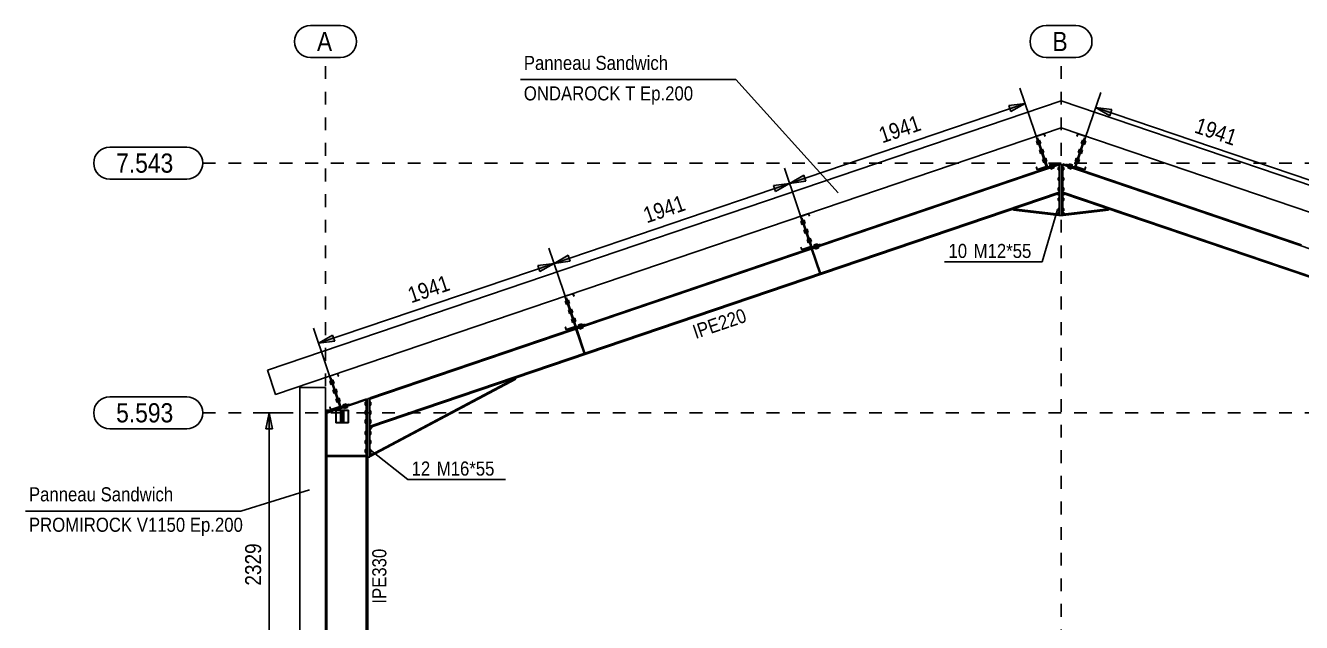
# Model space of a CAD drawing. Header units: metres. Extents: x -101133.8 to -101066.7, y -24899.3 to -24824.7.
# Drawn here: x -101114.17 to -101104.22, y -24892.76 to -24888.1 of the extents above; entities that cross this region are included whole.
import ezdxf

# ---------------------------------------------------------------- set-up
doc = ezdxf.new("R2010")
doc.units = ezdxf.units.M
doc.header["$LTSCALE"] = 0.2
doc.linetypes.add('XKITLINE00', pattern=[0])
doc.linetypes.add('XKITLINE03', pattern=[6, 3, -1, 1, -1])
doc.layers.add('-XREF-ARCHITECTE MARS 2025', color=8, linetype='Continuous')
doc.styles.add('Arial', font='arial.ttf')

# ---------------------------------------------------------------- blocks, each defined once
blk = doc.blocks.new('zw$F8D2')
at = {"color": 1, "linetype": 'XKITLINE00'}
for p, q in [((-6668.2, 9269.2), (-6434.7, 9269.2)), ((-6668.2, 9269.2), (-6434.7, 9269.2)), ((-928.2, 9269.2), (-694.7, 9269.2)), ((-928.2, 9269.2), (-694.7, 9269.2)), ((-6668.2, 9019.2), (-6434.7, 9019.2)), ((-6668.2, 9019.2), (-6434.7, 9019.2)), ((-928.2, 9019.2), (-694.7, 9019.2)), ((-928.2, 9019.2), (-694.7, 9019.2)), ((-940.4, 8214.2), (-1132.2, 8778.9)), ((-682.6, 8214.2), (-501.5, 8747.2)), ((-2930, 8036.1), (-1092, 8660.5)), ((-1218.4, 8644), (-1092, 8660.5)), ((-1202.3, 8596.7), (-1218.4, 8644)), ((-1202.3, 8596.7), (-1092, 8660.5)), ((-541.7, 8628.8), (1296.3, 8004.4)), ((-415.3, 8612.3), (-541.7, 8628.8)), ((-431.4, 8564.9), (-541.7, 8628.8)), ((-415.3, 8612.3), (-431.4, 8564.9)), ((-8235.2, 8319.6), (-7634.6, 8319.6)), ((-8235.2, 8069.6), (-7634.6, 8069.6)), ((-2778.4, 7589.8), (-2970.2, 8154.5)), ((-2778.4, 7589.8), (-2970.2, 8154.5)), ((-2819.7, 8100), (-2930, 8036.1)), ((-2819.7, 8100), (-2803.6, 8052.7)), ((-4768, 7411.7), (-2930, 8036.1)), ((-3056.4, 8019.6), (-2930, 8036.1)), ((-3040.3, 7972.2), (-3056.4, 8019.6)), ((-3040.3, 7972.2), (-2930, 8036.1)), ((-2803.6, 8052.7), (-2930, 8036.1)), ((-839, 7831), (-957.8, 7423.7)), ((-4616.4, 6965.4), (-4808.3, 7530.1)), ((-4616.4, 6965.4), (-4808.3, 7530.1)), ((-4657.7, 7475.6), (-4768, 7411.7)), ((-4657.7, 7475.6), (-4641.6, 7428.2)), ((-6606.1, 6787.3), (-4768, 7411.7)), ((-4894.4, 7395.2), (-4768, 7411.7)), ((-4878.4, 7347.8), (-4894.4, 7395.2)), ((-4878.4, 7347.8), (-4768, 7411.7)), ((-4641.6, 7428.2), (-4768, 7411.7)), ((-1719.6, 7423.7), (-957.8, 7423.7)), ((-6454.4, 6341), (-6646.3, 6905.7)), ((-6495.7, 6851.2), (-6606.1, 6787.3)), ((-6479.7, 6803.8), (-6606.1, 6787.3)), ((-6495.7, 6851.2), (-6479.7, 6803.8)), ((-8235.2, 6369.6), (-7634.6, 6369.6)), ((-6803.7, 6244.6), (-7116.2, 6244.6)), ((-7016.2, 6119.6), (-6991.2, 6244.6)), ((-6991.2, 3915.6), (-6991.2, 6244.6)), ((-6966.2, 6119.6), (-6991.2, 6244.6)), ((-8235.2, 6119.6), (-7634.6, 6119.6)), ((-6966.2, 6119.6), (-7016.2, 6119.6)), ((-6192.2, 5946.9), (-5909.5, 5724.3)), ((-5909.5, 5724.3), (-5147.7, 5724.3))]:
    blk.add_line(p, q, dxfattribs=at)
at = {"color": 1, "linetype": 'XKITLINE03'}
for p, q in [((-6551.5, -1148.4), (-6551.5, 9019.2)), ((-6551.5, -1148.4), (-6551.5, 9019.2)), ((-811.5, -1148.4), (-811.5, 9019.2)), ((-811.5, -1148.4), (-811.5, 9019.2)), ((-7509.6, 8194.6), (7432.3, 8194.6)), ((-7509.6, 6244.6), (7432.3, 6244.6))]:
    blk.add_line(p, q, dxfattribs=at)
at = {"color": 1, "ltscale": 50}
for p, q in [((-3349, 8846.4), (-5030.4, 8846.4)), ((-2549.3, 7962.9), (-3349, 8846.4)), ((-6677.3, 5642.3), (-7211.1, 5477.6)), ((-7211.1, 5477.6), (-8892.5, 5477.6))]:
    blk.add_line(p, q, dxfattribs=at)
at = {"color": 4, "linetype": 'XKITLINE00'}
for p, q in [((-943, 8425.6), (-1006.4, 8404)), ((-1006.4, 8404), (-926.2, 8167.8)), ((-943.9, 8423.7), (-1004.5, 8403.1)), ((-1004.5, 8403.1), (-924.3, 8166.8)), ((-943.9, 8423.7), (-937.4, 8404.3)), ((-943, 8425.6), (-935.9, 8404.7)), ((-935.9, 8404.7), (-937.4, 8404.3)), ((-618.4, 8403.1), (-698.6, 8166.8)), ((-616.5, 8404), (-696.7, 8167.8)), ((-679.9, 8425.6), (-687, 8404.7)), ((-685.6, 8404.3), (-687, 8404.7)), ((-679, 8423.7), (-685.6, 8404.3)), ((-616.5, 8404), (-679.9, 8425.6)), ((-618.4, 8403.1), (-679, 8423.7)), ((-924.3, 8166.8), (-997.2, 8142.1)), ((-926.2, 8167.8), (-996.3, 8144)), ((-625.7, 8142.1), (-698.6, 8166.8)), ((-626.7, 8144), (-696.7, 8167.8)), ((-1002.9, 8163.4), (-1004.3, 8162.9)), ((-1004.3, 8162.9), (-997.2, 8142.1)), ((-1002.9, 8163.4), (-996.3, 8144)), ((-620.1, 8163.4), (-626.7, 8144)), ((-618.7, 8162.9), (-625.7, 8142.1)), ((-618.7, 8162.9), (-620.1, 8163.4)), ((-2781, 7801.2), (-2844.5, 7779.6)), ((-2844.5, 7779.6), (-2764.2, 7543.4)), ((-2782, 7799.3), (-2842.6, 7778.7)), ((-2842.6, 7778.7), (-2762.3, 7542.4)), ((-2782, 7799.3), (-2775.4, 7779.8)), ((-2781, 7801.2), (-2774, 7780.3)), ((-2774, 7780.3), (-2775.4, 7779.8)), ((-2840.9, 7539), (-2842.3, 7538.5)), ((-2842.3, 7538.5), (-2835.2, 7517.7)), ((-2840.9, 7539), (-2834.3, 7519.6)), ((-2762.3, 7542.4), (-2835.2, 7517.7)), ((-2764.2, 7543.4), (-2834.3, 7519.6)), ((-4619, 7176.7), (-4682.5, 7155.2)), ((-4620, 7174.8), (-4680.6, 7154.3)), ((-4620, 7174.8), (-4613.4, 7155.4)), ((-4619, 7176.7), (-4612, 7155.9)), ((-4682.5, 7155.2), (-4602.2, 6919)), ((-4680.6, 7154.3), (-4600.3, 6918)), ((-4612, 7155.9), (-4613.4, 7155.4)), ((-4678.9, 6914.6), (-4680.3, 6914.1)), ((-4680.3, 6914.1), (-4673.2, 6893.2)), ((-4678.9, 6914.6), (-4672.3, 6895.2)), ((-4600.3, 6918), (-4673.2, 6893.2)), ((-4602.2, 6919), (-4672.3, 6895.2)), ((-6457.1, 6552.3), (-6520.5, 6530.8)), ((-6520.5, 6530.8), (-6440.2, 6294.5)), ((-6458, 6550.4), (-6518.6, 6529.8)), ((-6518.6, 6529.8), (-6438.3, 6293.6)), ((-6458, 6550.4), (-6451.4, 6531)), ((-6457.1, 6552.3), (-6450, 6531.5)), ((-6450, 6531.5), (-6451.4, 6531)), ((-6516.9, 6290.2), (-6518.3, 6289.7)), ((-6518.3, 6289.7), (-6511.2, 6268.8)), ((-6516.9, 6290.2), (-6510.3, 6270.7)), ((-6438.3, 6293.6), (-6511.2, 6268.8)), ((-6440.2, 6294.5), (-6510.3, 6270.7))]:
    blk.add_line(p, q, dxfattribs=at)
at = {"color": 5, "linetype": 'XKITLINE00'}
for p, q in [((-994.5, 8368.8), (-1004, 8365.6)), ((-995, 8339.4), (-1004, 8365.6)), ((-978.9, 8374.1), (-988.3, 8370.9)), ((-976.6, 8367.6), (-986.1, 8364.3)), ((-970, 8347.9), (-978.9, 8374.1)), ((-653, 8347.9), (-644.1, 8374.1)), ((-636.8, 8364.3), (-646.3, 8367.6)), ((-634.6, 8370.9), (-644.1, 8374.1)), ((-619, 8365.6), (-628.4, 8368.8)), ((-627.9, 8339.4), (-619, 8365.6)), ((-992.3, 8362.3), (-1001.7, 8359)), ((-987.8, 8349.1), (-997.3, 8345.9)), ((-985.6, 8342.6), (-995, 8339.4)), ((-972.2, 8354.4), (-981.6, 8351.2)), ((-970.4, 8297.8), (-979.8, 8294.6)), ((-970.9, 8268.3), (-979.8, 8294.6)), ((-970, 8347.9), (-979.4, 8344.7)), ((-968.1, 8291.2), (-977.6, 8288)), ((-963.7, 8278.1), (-973.1, 8274.9)), ((-961.4, 8271.6), (-970.9, 8268.3)), ((-954.7, 8303.1), (-964.2, 8299.9)), ((-952.5, 8296.6), (-962, 8293.3)), ((-948.1, 8283.4), (-957.5, 8280.2)), ((-945.8, 8276.9), (-955.3, 8273.7)), ((-945.8, 8276.9), (-954.7, 8303.1)), ((-677.1, 8276.9), (-668.2, 8303.1)), ((-667.6, 8273.7), (-677.1, 8276.9)), ((-665.4, 8280.2), (-674.9, 8283.4)), ((-660.9, 8293.3), (-670.4, 8296.6)), ((-658.7, 8299.9), (-668.2, 8303.1)), ((-652, 8268.3), (-661.5, 8271.6)), ((-649.8, 8274.9), (-659.3, 8278.1)), ((-645.3, 8288), (-654.8, 8291.2)), ((-643.5, 8344.7), (-653, 8347.9)), ((-643.1, 8294.6), (-652.6, 8297.8)), ((-652, 8268.3), (-643.1, 8294.6)), ((-641.3, 8351.2), (-650.7, 8354.4)), ((-627.9, 8339.4), (-637.4, 8342.6)), ((-625.7, 8345.9), (-635.1, 8349.1)), ((-621.2, 8359), (-630.7, 8362.3)), ((-946.2, 8226.8), (-955.7, 8223.6)), ((-946.8, 8197.3), (-955.7, 8223.6)), ((-944, 8220.2), (-953.5, 8217)), ((-939.6, 8207.1), (-949, 8203.9)), ((-937.3, 8200.5), (-946.8, 8197.3)), ((-930.6, 8232.1), (-940.1, 8228.9)), ((-928.4, 8225.5), (-937.9, 8222.3)), ((-923.9, 8212.4), (-933.4, 8209.2)), ((-921.7, 8205.9), (-931.2, 8202.6)), ((-921.7, 8205.9), (-930.6, 8232.1)), ((-901.1, 8180), (-874.9, 8188.9)), ((-901.1, 8180), (-897.9, 8170.5)), ((-894.6, 8182.2), (-891.4, 8172.7)), ((-881.5, 8186.6), (-878.2, 8177.2)), ((-874.9, 8188.9), (-871.7, 8179.4)), ((-867.1, 8165.9), (-863.9, 8156.5)), ((-755.8, 8165.9), (-759, 8156.5)), ((-748, 8188.9), (-751.3, 8179.4)), ((-748, 8188.9), (-721.8, 8180)), ((-741.5, 8186.6), (-744.7, 8177.2)), ((-728.4, 8182.2), (-731.6, 8172.7)), ((-721.8, 8180), (-725, 8170.5)), ((-701.2, 8205.9), (-692.3, 8232.1)), ((-691.8, 8202.6), (-701.2, 8205.9)), ((-689.5, 8209.2), (-699, 8212.4)), ((-685.1, 8222.3), (-694.5, 8225.5)), ((-682.8, 8228.9), (-692.3, 8232.1)), ((-676.1, 8197.3), (-685.6, 8200.5)), ((-673.9, 8203.9), (-683.4, 8207.1)), ((-669.5, 8217), (-678.9, 8220.2)), ((-667.2, 8223.6), (-676.7, 8226.8)), ((-676.1, 8197.3), (-667.2, 8223.6)), ((-893.3, 8157), (-890.1, 8147.6)), ((-890.1, 8147.6), (-863.9, 8156.5)), ((-886.8, 8159.3), (-883.6, 8149.8)), ((-873.7, 8163.7), (-870.5, 8154.3)), ((-826.5, 8160.5), (-834.5, 8160.5)), ((-834.5, 8141.5), (-834.5, 8160.5)), ((-826.5, 8151), (-834.5, 8151)), ((-826.5, 8141.5), (-834.5, 8141.5)), ((-826.5, 8080.5), (-834.5, 8080.5)), ((-834.5, 8061.5), (-834.5, 8080.5)), ((-826.5, 8071), (-834.5, 8071)), ((-788.5, 8160.5), (-796.5, 8160.5)), ((-788.5, 8151), (-796.5, 8151)), ((-788.5, 8141.5), (-796.5, 8141.5)), ((-788.5, 8080.5), (-796.5, 8080.5)), ((-788.5, 8071), (-796.5, 8071)), ((-788.5, 8141.5), (-788.5, 8160.5)), ((-788.5, 8061.5), (-788.5, 8080.5)), ((-759, 8156.5), (-732.8, 8147.6)), ((-749.3, 8163.7), (-752.5, 8154.3)), ((-736.1, 8159.3), (-739.4, 8149.8)), ((-729.6, 8157), (-732.8, 8147.6)), ((-826.5, 8061.5), (-834.5, 8061.5)), ((-826.5, 8000.5), (-834.5, 8000.5)), ((-834.5, 7981.5), (-834.5, 8000.5)), ((-826.5, 7991), (-834.5, 7991)), ((-826.5, 7981.5), (-834.5, 7981.5)), ((-788.5, 8061.5), (-796.5, 8061.5)), ((-788.5, 8000.5), (-796.5, 8000.5)), ((-788.5, 7991), (-796.5, 7991)), ((-788.5, 7981.5), (-796.5, 7981.5)), ((-788.5, 7981.5), (-788.5, 8000.5)), ((-826.5, 7920.5), (-834.5, 7920.5)), ((-834.5, 7901.5), (-834.5, 7920.5)), ((-826.5, 7911), (-834.5, 7911)), ((-826.5, 7901.5), (-834.5, 7901.5)), ((-788.5, 7920.5), (-796.5, 7920.5)), ((-788.5, 7911), (-796.5, 7911)), ((-788.5, 7901.5), (-796.5, 7901.5)), ((-788.5, 7901.5), (-788.5, 7920.5)), ((-826.5, 7840.5), (-834.5, 7840.5)), ((-834.5, 7821.5), (-834.5, 7840.5)), ((-826.5, 7831), (-834.5, 7831)), ((-826.5, 7821.5), (-834.5, 7821.5)), ((-788.5, 7840.5), (-796.5, 7840.5)), ((-788.5, 7831), (-796.5, 7831)), ((-788.5, 7821.5), (-796.5, 7821.5)), ((-788.5, 7821.5), (-788.5, 7840.5)), ((-2832.5, 7744.4), (-2842, 7741.2)), ((-2833.1, 7715), (-2842, 7741.2)), ((-2830.3, 7737.8), (-2839.7, 7734.6)), ((-2825.8, 7724.7), (-2835.3, 7721.5)), ((-2823.6, 7718.2), (-2833.1, 7715)), ((-2816.9, 7749.7), (-2826.4, 7746.5)), ((-2814.7, 7743.2), (-2824.1, 7739.9)), ((-2810.2, 7730), (-2819.7, 7726.8)), ((-2808.4, 7673.4), (-2817.9, 7670.2)), ((-2808.9, 7643.9), (-2817.9, 7670.2)), ((-2808, 7723.5), (-2817.4, 7720.3)), ((-2808, 7723.5), (-2816.9, 7749.7)), ((-2792.8, 7678.7), (-2802.2, 7675.5)), ((-2790.5, 7672.1), (-2800, 7668.9)), ((-2783.8, 7652.5), (-2792.8, 7678.7)), ((-2806.2, 7666.8), (-2815.6, 7663.6)), ((-2801.7, 7653.7), (-2811.2, 7650.5)), ((-2799.5, 7647.2), (-2808.9, 7643.9)), ((-2786.1, 7659), (-2795.5, 7655.8)), ((-2784.3, 7602.4), (-2793.7, 7599.2)), ((-2784.8, 7572.9), (-2793.7, 7599.2)), ((-2783.8, 7652.5), (-2793.3, 7649.2)), ((-2782, 7595.8), (-2791.5, 7592.6)), ((-2777.6, 7582.7), (-2787, 7579.5)), ((-2775.3, 7576.1), (-2784.8, 7572.9)), ((-2768.6, 7607.7), (-2778.1, 7604.5)), ((-2766.4, 7601.1), (-2775.9, 7597.9)), ((-2762, 7588), (-2771.4, 7584.8)), ((-2759.7, 7581.4), (-2769.2, 7578.2)), ((-2759.7, 7581.4), (-2768.6, 7607.7)), ((-2739.2, 7555.5), (-2712.9, 7564.5)), ((-2739.2, 7555.5), (-2735.9, 7546.1)), ((-2732.6, 7557.8), (-2729.4, 7548.3)), ((-2731.4, 7532.6), (-2728.1, 7523.2)), ((-2728.1, 7523.2), (-2701.9, 7532.1)), ((-2724.8, 7534.9), (-2721.6, 7525.4)), ((-2719.5, 7562.2), (-2716.3, 7552.8)), ((-2712.9, 7564.5), (-2709.7, 7555)), ((-2711.7, 7539.3), (-2708.5, 7529.8)), ((-2705.1, 7541.5), (-2701.9, 7532.1)), ((-4670.5, 7120), (-4680, 7116.8)), ((-4671.1, 7090.5), (-4680, 7116.8)), ((-4668.3, 7113.4), (-4677.8, 7110.2)), ((-4663.8, 7100.3), (-4673.3, 7097.1)), ((-4661.6, 7093.8), (-4671.1, 7090.5)), ((-4654.9, 7125.3), (-4664.4, 7122.1)), ((-4652.7, 7118.7), (-4662.1, 7115.5)), ((-4648.2, 7105.6), (-4657.7, 7102.4)), ((-4646, 7099.1), (-4655.5, 7095.8)), ((-4646, 7099.1), (-4654.9, 7125.3)), ((-4646.4, 7049), (-4655.9, 7045.8)), ((-4647, 7019.5), (-4655.9, 7045.8)), ((-4644.2, 7042.4), (-4653.6, 7039.2)), ((-4639.7, 7029.3), (-4649.2, 7026.1)), ((-4637.5, 7022.7), (-4647, 7019.5)), ((-4630.8, 7054.3), (-4640.2, 7051.1)), ((-4628.6, 7047.7), (-4638, 7044.5)), ((-4624.1, 7034.6), (-4633.6, 7031.4)), ((-4622.3, 6978), (-4631.7, 6974.8)), ((-4622.8, 6948.5), (-4631.7, 6974.8)), ((-4621.9, 7028.1), (-4631.3, 7024.8)), ((-4621.9, 7028.1), (-4630.8, 7054.3)), ((-4620.1, 6971.4), (-4629.5, 6968.2)), ((-4606.7, 6983.3), (-4616.1, 6980.1)), ((-4604.4, 6976.7), (-4613.9, 6973.5)), ((-4597.7, 6957), (-4606.7, 6983.3)), ((-4615.6, 6958.3), (-4625.1, 6955.1)), ((-4613.4, 6951.7), (-4622.8, 6948.5)), ((-4600, 6963.6), (-4609.4, 6960.4)), ((-4597.7, 6957), (-4607.2, 6953.8)), ((-4577.2, 6931.1), (-4550.9, 6940)), ((-4577.2, 6931.1), (-4574, 6921.7)), ((-4570.6, 6933.4), (-4567.4, 6923.9)), ((-4569.4, 6908.2), (-4566.2, 6898.7)), ((-4566.2, 6898.7), (-4539.9, 6907.7)), ((-4562.8, 6910.4), (-4559.6, 6901)), ((-4557.5, 6937.8), (-4554.3, 6928.4)), ((-4550.9, 6940), (-4547.7, 6930.6)), ((-4549.7, 6914.9), (-4546.5, 6905.4)), ((-4543.1, 6917.1), (-4539.9, 6907.7)), ((-6508.5, 6495.6), (-6518, 6492.4)), ((-6509.1, 6466.1), (-6518, 6492.4)), ((-6506.3, 6489), (-6515.8, 6485.8)), ((-6501.9, 6475.9), (-6511.3, 6472.7)), ((-6492.9, 6500.9), (-6502.4, 6497.7)), ((-6490.7, 6494.3), (-6500.2, 6491.1)), ((-6486.2, 6481.2), (-6495.7, 6478)), ((-6484, 6474.7), (-6493.5, 6471.4)), ((-6484, 6474.7), (-6492.9, 6500.9)), ((-6499.6, 6469.3), (-6509.1, 6466.1)), ((-6484.4, 6424.6), (-6493.9, 6421.4)), ((-6485, 6395.1), (-6493.9, 6421.4)), ((-6482.2, 6418), (-6491.7, 6414.8)), ((-6477.7, 6404.9), (-6487.2, 6401.7)), ((-6475.5, 6398.3), (-6485, 6395.1)), ((-6468.8, 6429.9), (-6478.3, 6426.7)), ((-6466.6, 6423.3), (-6476, 6420.1)), ((-6462.1, 6410.2), (-6471.6, 6407)), ((-6459.9, 6403.6), (-6469.3, 6400.4)), ((-6459.9, 6403.6), (-6468.8, 6429.9)), ((-6460.3, 6353.6), (-6469.8, 6350.3)), ((-6460.8, 6324.1), (-6469.8, 6350.3)), ((-6458.1, 6347), (-6467.5, 6343.8)), ((-6453.6, 6333.9), (-6463.1, 6330.7)), ((-6451.4, 6327.3), (-6460.8, 6324.1)), ((-6444.7, 6358.9), (-6454.1, 6355.7)), ((-6442.4, 6352.3), (-6451.9, 6349.1)), ((-6438, 6339.2), (-6447.4, 6336)), ((-6435.8, 6332.6), (-6445.2, 6329.4)), ((-6435.8, 6332.6), (-6444.7, 6358.9)), ((-6415.2, 6306.7), (-6388.9, 6315.6)), ((-6415.2, 6306.7), (-6412, 6297.3)), ((-6408.6, 6309), (-6405.4, 6299.5)), ((-6408.4, 6286.8), (-6405.2, 6277.4)), ((-6405.2, 6277.4), (-6379, 6286.3)), ((-6401.9, 6289.1), (-6398.6, 6279.6)), ((-6395.5, 6313.4), (-6392.3, 6303.9)), ((-6388.9, 6315.6), (-6385.7, 6306.2)), ((-6388.7, 6293.5), (-6385.5, 6284)), ((-6382.2, 6295.7), (-6379, 6286.3)), ((-6243, 6304.9), (-6243, 6328.9)), ((-6233, 6328.9), (-6243, 6328.9)), ((-6233, 6316.9), (-6243, 6316.9)), ((-6233, 6304.9), (-6243, 6304.9)), ((-6196.5, 6328.9), (-6206.5, 6328.9)), ((-6196.5, 6316.9), (-6206.5, 6316.9)), ((-6196.5, 6304.9), (-6206.5, 6304.9)), ((-6196.5, 6304.9), (-6196.5, 6328.9)), ((-6432.5, 6250.1), (-6433.5, 6250.1)), ((-6432.5, 6240.6), (-6433.5, 6240.6)), ((-6432.5, 6231.1), (-6433.5, 6231.1)), ((-6432.5, 6200.1), (-6433.5, 6200.1)), ((-6432.5, 6190.6), (-6433.5, 6190.6)), ((-6432.5, 6181.1), (-6433.5, 6181.1)), ((-6426.5, 6246.6), (-6427.5, 6246.6)), ((-6426.5, 6234.6), (-6427.5, 6234.6)), ((-6426.5, 6196.6), (-6427.5, 6196.6)), ((-6426.5, 6184.6), (-6427.5, 6184.6)), ((-6415.5, 6246.6), (-6416.5, 6246.6)), ((-6415.5, 6234.6), (-6416.5, 6234.6)), ((-6415.5, 6196.6), (-6416.5, 6196.6)), ((-6415.5, 6184.6), (-6416.5, 6184.6)), ((-6409.5, 6250.1), (-6410.5, 6250.1)), ((-6409.5, 6240.6), (-6410.5, 6240.6)), ((-6409.5, 6231.1), (-6410.5, 6231.1)), ((-6409.5, 6200.1), (-6410.5, 6200.1)), ((-6409.5, 6190.6), (-6410.5, 6190.6)), ((-6409.5, 6181.1), (-6410.5, 6181.1)), ((-6243, 6234.9), (-6243, 6258.9)), ((-6233, 6258.9), (-6243, 6258.9)), ((-6233, 6246.9), (-6243, 6246.9)), ((-6233, 6234.9), (-6243, 6234.9)), ((-6243, 6164.9), (-6243, 6188.9)), ((-6233, 6188.9), (-6243, 6188.9)), ((-6233, 6176.9), (-6243, 6176.9)), ((-6196.5, 6258.9), (-6206.5, 6258.9)), ((-6196.5, 6246.9), (-6206.5, 6246.9)), ((-6196.5, 6234.9), (-6206.5, 6234.9)), ((-6196.5, 6188.9), (-6206.5, 6188.9)), ((-6196.5, 6176.9), (-6206.5, 6176.9)), ((-6196.5, 6234.9), (-6196.5, 6258.9)), ((-6196.5, 6164.9), (-6196.5, 6188.9)), ((-6233, 6164.9), (-6243, 6164.9)), ((-6243, 6074.9), (-6243, 6098.9)), ((-6233, 6098.9), (-6243, 6098.9)), ((-6233, 6086.9), (-6243, 6086.9)), ((-6233, 6074.9), (-6243, 6074.9)), ((-6196.5, 6164.9), (-6206.5, 6164.9)), ((-6196.5, 6098.9), (-6206.5, 6098.9)), ((-6196.5, 6086.9), (-6206.5, 6086.9)), ((-6196.5, 6074.9), (-6206.5, 6074.9)), ((-6196.5, 6074.9), (-6196.5, 6098.9)), ((-6243, 6004.9), (-6243, 6028.9)), ((-6233, 6028.9), (-6243, 6028.9)), ((-6233, 6016.9), (-6243, 6016.9)), ((-6233, 6004.9), (-6243, 6004.9)), ((-6196.5, 6028.9), (-6206.5, 6028.9)), ((-6196.5, 6016.9), (-6206.5, 6016.9)), ((-6196.5, 6004.9), (-6206.5, 6004.9)), ((-6196.5, 6004.9), (-6196.5, 6028.9)), ((-6243, 5934.9), (-6243, 5958.9)), ((-6233, 5958.9), (-6243, 5958.9)), ((-6233, 5946.9), (-6243, 5946.9)), ((-6233, 5934.9), (-6243, 5934.9)), ((-6196.5, 5958.9), (-6206.5, 5958.9)), ((-6196.5, 5946.9), (-6206.5, 5946.9)), ((-6196.5, 5934.9), (-6206.5, 5934.9)), ((-6196.5, 5934.9), (-6196.5, 5958.9))]:
    blk.add_line(p, q, dxfattribs=at)
at = {"color": 2, "linetype": 'XKITLINE00'}
for p, q in [((-995.1, 8390.9), (-999.9, 8389.3)), ((-995.1, 8390.9), (-918.1, 8164.2)), ((-627.8, 8390.9), (-704.8, 8164.2)), ((-623.1, 8389.3), (-627.8, 8390.9)), ((-826.5, 8179.8), (-6206.5, 6352.1)), ((-921.1, 8157.3), (-924.3, 8166.8)), ((-921.1, 8157.3), (-850, 8181.5)), ((-917.9, 8163.7), (-851.7, 8186.2)), ((-851.7, 8186.2), (-850, 8181.5)), ((-826.5, 8189.5), (-850, 8181.5)), ((-826.5, 8189.5), (-826.5, 8179.8)), ((-811.5, 8184.1), (-826.5, 8184.1)), ((-826.5, 8184.1), (-826.5, 7786)), ((-796.5, 8184.1), (-811.5, 8184.1)), ((-811.5, 8184.1), (-811.5, 7786)), ((-811.5, 8184.1), (-811.5, 7786)), ((-796.5, 8189.5), (-796.5, 8179.8)), ((-772.9, 8181.5), (-796.5, 8189.5)), ((-796.5, 8184.1), (-796.5, 7786)), ((4583.6, 6352.1), (-796.5, 8179.8)), ((-771.3, 8186.2), (-772.9, 8181.5)), ((-772.9, 8181.5), (-701.9, 8157.3)), ((-771.3, 8186.2), (-705, 8163.7)), ((-701.9, 8157.3), (-698.6, 8166.8)), ((-921.1, 8157.3), (-2688.1, 7557)), ((-918.1, 8164.2), (-917.9, 8163.7)), ((-704.8, 8164.2), (-705, 8163.7)), ((1065.1, 7557), (-701.9, 8157.3)), ((-826.5, 7966.8), (-6206.5, 6139.1)), ((-826.5, 7966.8), (-826.5, 7957.1)), ((-796.5, 7966.8), (-796.5, 7957.1)), ((4583.6, 6139.1), (-796.5, 7966.8)), ((-826.5, 7957.1), (-5071, 6515.2)), ((-826.6, 7942.6), (-840.4, 7952.4)), ((-826.6, 7942.6), (-826.6, 7811.5)), ((3448.1, 6515.2), (-796.5, 7957.1)), ((-782.3, 7952.3), (-796.5, 7942.1)), ((-1181.7, 7836.4), (-1182.9, 7826.5)), ((-827.7, 7786.6), (-1182.9, 7826.5)), ((-826.6, 7796.5), (-1181.7, 7836.4)), ((-1167.5, 7841.3), (-1166.8, 7834.8)), ((-826.6, 7811.5), (-841.5, 7798.2)), ((-826.6, 7796.5), (-827.7, 7786.6)), ((-811.5, 7786), (-826.5, 7786)), ((-796.5, 7786), (-811.5, 7786)), ((-441.2, 7836.4), (-796.5, 7796.1)), ((-781.6, 7797.7), (-796.5, 7811.1)), ((-796.5, 7796), (-795.3, 7786.1)), ((-440.1, 7826.5), (-795.3, 7786.1)), ((-455.4, 7841.3), (-456.1, 7834.7)), ((-441.2, 7836.4), (-440.1, 7826.5)), ((-2833.2, 7766.5), (-2837.9, 7764.9)), ((-2833.2, 7766.5), (-2756.1, 7539.7)), ((-2759.1, 7532.9), (-4526.1, 6932.6)), ((-2759.1, 7532.9), (-2762.3, 7542.4)), ((-2759.1, 7532.9), (-2688.1, 7557.1)), ((-2753.1, 7524.7), (-2758.8, 7522.8)), ((-2758.8, 7522.8), (-2694.3, 7332.8)), ((-2756.1, 7539.7), (-2756, 7539.3)), ((-2756, 7539.3), (-2689.7, 7561.8)), ((-2753.1, 7524.7), (-2688.6, 7334.8)), ((-2689.7, 7561.8), (-2688.1, 7557.1)), ((-2688.6, 7334.8), (-2694.3, 7332.8)), ((-4671.2, 7142.1), (-4675.9, 7140.5)), ((-4671.2, 7142.1), (-4594.1, 6915.3)), ((-4597.1, 6908.5), (-6206.5, 6361.8)), ((-4597.1, 6908.5), (-4600.3, 6918)), ((-4597.1, 6908.5), (-4526.1, 6932.6)), ((-4591.1, 6900.3), (-4596.8, 6898.4)), ((-4596.8, 6898.4), (-4532.3, 6708.4)), ((-4594.1, 6915.3), (-4594, 6914.9)), ((-4594, 6914.9), (-4527.7, 6937.4)), ((-4591.1, 6900.3), (-4526.6, 6710.4)), ((-4527.7, 6937.4), (-4526.1, 6932.6)), ((-4526.6, 6710.4), (-4532.3, 6708.4)), ((-6509.2, 6517.7), (-6513.9, 6516.1)), ((-6509.2, 6517.7), (-6432.1, 6290.9)), ((-5071, 6515.2), (-6206.5, 5911.9)), ((-5071.1, 6515.1), (-6206.5, 6129.4)), ((-5066.3, 6506.3), (-6201.8, 5903.1)), ((-5090, 6508.7), (-5088.7, 6505.8)), ((-5071, 6515.2), (-5066.3, 6506.3)), ((-6229.1, 6354.1), (-6489.6, 6265.6)), ((-6227.2, 6348.4), (-6470.9, 6265.6)), ((-6435.1, 6284.1), (-6438.3, 6293.6)), ((-6435.1, 6284.1), (-6364.1, 6308.2)), ((-6432.1, 6290.9), (-6432, 6290.5)), ((-6432, 6290.5), (-6365.7, 6313)), ((-6365.7, 6313), (-6364.1, 6308.2)), ((-6221.5, 6350.3), (-6233, 6346.4)), ((-6233, 6346.4), (-6233, 3901.6)), ((-6229.1, 6354.1), (-6227.2, 6348.4)), ((-6221.5, 6356.9), (-6221.5, 6350.3)), ((-6206.5, 6356.9), (-6221.5, 6356.9)), ((-6221.5, 6350.3), (-6221.5, 3901.6)), ((-6206.5, 6361.8), (-6206.5, 6356.9)), ((-6206.5, 6356.9), (-6206.5, 5896.9)), ((-6551.5, 6265.6), (-6551.5, 6215.6)), ((-6471.5, 6265.6), (-6551.5, 6265.6)), ((-6551.5, 6215.6), (-6551.5, 3901.6)), ((-6547.5, 6215.6), (-6551.5, 6215.6)), ((-6471.5, 6261.6), (-6547.5, 6261.6)), ((-6547.5, 6261.6), (-6547.5, 6215.6)), ((-6501.3, 6261.6), (-6547.5, 6245.9)), ((-6547.5, 6245.3), (-6545.7, 6240.2)), ((-6540, 6242.1), (-6547.5, 6239.6)), ((-6482.7, 6261.6), (-6545.7, 6240.2)), ((-6540, 6242.1), (-6540, 3901.6)), ((-6471.5, 6265.6), (-6471.5, 6261.6)), ((-6471.5, 6265.6), (-6471.5, 6165.6)), ((-6371.5, 6265.6), (-6471.5, 6265.6)), ((-6467.5, 6261.6), (-6467.5, 6169.6)), ((-6375.5, 6261.6), (-6467.5, 6261.6)), ((-6433.5, 6261.6), (-6433.5, 6169.6)), ((-6432.5, 6261.6), (-6432.5, 6169.6)), ((-6427.5, 6261.6), (-6427.5, 6169.6)), ((-6426.5, 6261.6), (-6426.5, 6169.6)), ((-6416.5, 6261.6), (-6416.5, 6169.6)), ((-6415.5, 6261.6), (-6415.5, 6169.6)), ((-6410.5, 6261.6), (-6410.5, 6169.6)), ((-6409.5, 6261.6), (-6409.5, 6169.6)), ((-6375.5, 6261.6), (-6375.5, 6169.6)), ((-6371.5, 6265.6), (-6371.5, 6165.6)), ((-6371.5, 6165.6), (-6471.5, 6165.6)), ((-6375.5, 6169.6), (-6467.5, 6169.6)), ((-6187.5, 6135.9), (-6206.5, 6109.4)), ((-6539.5, 5910.5), (-6539.5, 5904.5)), ((-6233.5, 5910.5), (-6539.5, 5910.5)), ((-6233.5, 5904.5), (-6539.5, 5904.5)), ((-6233.5, 5910.5), (-6233.5, 5904.5)), ((-6206.5, 5896.9), (-6221.5, 5896.9)), ((-6188.8, 5921.3), (-6206.5, 5931.9)), ((-6206.5, 5911.9), (-6201.8, 5903.1))]:
    blk.add_line(p, q, dxfattribs=at)
at = {"color": 5, "ltscale": 50}
blk.add_lwpolyline([(-7005.2, 6577.3), (-6940.8, 6388), (-811.5, 8470.3), (5317.9, 6388), (5382.2, 6577.3), (-811.5, 8681.5), (-7005.2, 6577.3)], dxfattribs=at)
blk.add_lwpolyline([(-6751.5, 651.6), (-6751.5, 6441.7), (-6551.5, 6441.7), (-6551.5, 651.6)], close=True, dxfattribs=at)
at = {"color": 1, "linetype": 'XKITLINE00'}
for centre, start, end in [((-6668.2, 9144.2), 90, 270), ((-6668.2, 9144.2), 90, 270), ((-6434.7, 9144.2), 270, 90), ((-6434.7, 9144.2), 270, 90), ((-928.2, 9144.2), 90, 270), ((-928.2, 9144.2), 90, 270), ((-694.7, 9144.2), 270, 90), ((-694.7, 9144.2), 270, 90), ((-8235.2, 8194.6), 90, 270), ((-7634.6, 8194.6), 270, 90), ((-8235.2, 6244.6), 90, 270), ((-7634.6, 6244.6), 270, 90)]:
    blk.add_arc(centre, 125, start, end, dxfattribs=at)
at = {"color": 1, "linetype": 'Continuous'}
for points in [[(-1092, 8660.5), (-1202.3, 8596.7), (-1092, 8660.5), (-1218.4, 8644)], [(-541.7, 8628.8), (-415.3, 8612.3), (-541.7, 8628.8), (-431.4, 8564.9)], [(-2930, 8036.1), (-2819.7, 8100), (-2930, 8036.1), (-2803.6, 8052.7)], [(-2930, 8036.1), (-3040.3, 7972.2), (-2930, 8036.1), (-3056.4, 8019.6)], [(-4768, 7411.7), (-4657.7, 7475.6), (-4768, 7411.7), (-4641.6, 7428.2)], [(-4768, 7411.7), (-4878.4, 7347.8), (-4768, 7411.7), (-4894.4, 7395.2)], [(-6606.1, 6787.3), (-6495.7, 6851.2), (-6606.1, 6787.3), (-6479.7, 6803.8)], [(-6991.2, 6244.6), (-6966.2, 6119.6), (-6991.2, 6244.6), (-7016.2, 6119.6)]]:
    blk.add_solid(points, dxfattribs=at)
at = {"color": 3, "style": 'Arial', "width": 0.85}
for s, height, p in [('A', 150, (-6618.2, 9069.2)), ('A', 150, (-6618.2, 9069.2)), ('B', 150, (-878.2, 9069.2)), ('B', 150, (-878.2, 9069.2)), ('Panneau Sandwich', 110, (-5003.8, 8921.9)), ('ONDAROCK T Ep.200', 110, (-5003.8, 8684.1)), ('7.543', 150, (-8185.2, 8119.6)), ('5.593', 150, (-8185.2, 6169.6)), ('Panneau Sandwich', 110, (-8865.9, 5553.1)), ('PROMIROCK V1150 Ep.200', 110, (-8865.9, 5315.2))]:
    blk.add_text(s, height=height, dxfattribs=at).set_placement(p)
at = {"color": 4, "style": 'Arial', "width": 0.85}
for s, rotation, p in [('1941', 18.76437, (-2206.7, 8347.9)), ('1941', 341.23563, (221.8, 8435.4)), ('1941', 18.76437, (-4044.7, 7723.4)), ('1941', 18.76437, (-5882.7, 7099)), ('2329', 90.00021, (-7053.7, 4894.7))]:
    blk.add_text(s, height=125, rotation=rotation, dxfattribs=at).set_placement(p)
for s, p in [('10', (-1689.6, 7453.7)), ('M12*55', (-1493.4, 7453.7)), ('12', (-5879.5, 5754.3)), ('M16*55', (-5683.3, 5754.3))]:
    blk.add_text(s, height=110, dxfattribs=at).set_placement(p)
at = {"color": 3, "style": 'Arial', "width": 0.85}
for s, rotation, p in [('IPE220', 18.76437, (-3662.3, 6820.4)), ('IPE330', 90.00021, (-6076.5, 4754.3))]:
    blk.add_text(s, height=110, rotation=rotation, dxfattribs=at).set_placement(p)

msp = doc.modelspace()

# ---------------------------------------------------------------- block references
at = {"layer": '-XREF-ARCHITECTE MARS 2025', "xscale": 0.001, "yscale": 0.001, "zscale": 0.001}
msp.add_blockref('zw$F8D2', (-101105.282, -24897.3688), dxfattribs=at)

doc.saveas('drawing.dxf')
